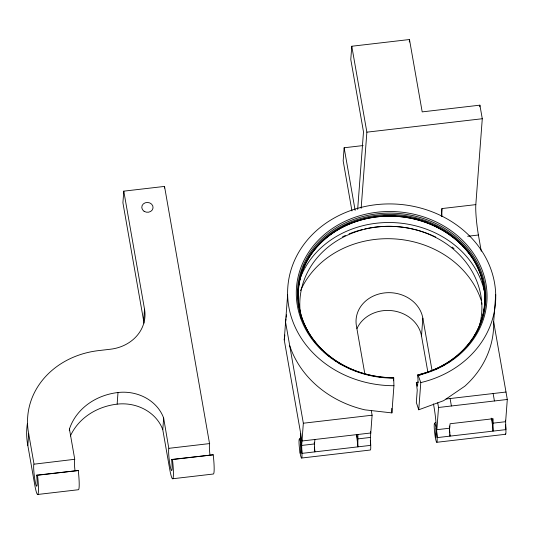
<?xml version="1.0" encoding="UTF-8"?>
<svg xmlns="http://www.w3.org/2000/svg" width="534" height="534" viewBox="0 0 534 534"><rect width="100%" height="100%" fill="white"/><g stroke="black" fill="none" stroke-linecap="round" stroke-linejoin="round"><path stroke-width="0.8" d="M393.451 380.769L393.678 377.698A94.291 82.229 4.3 0 1 305.381 260.712A94.291 82.229 4.3 0 1 462.471 242.416A94.291 82.229 4.3 0 1 417.995 374.868L417.595 375.556L418.042 379.507L417.535 386.289L416.32 382.624A91.114 79.459 4.3 0 0 418.743 382.024M172.589 478.764L213.333 474.018A19.538 2.069 83.4 0 0 213.226 454.801L171.594 459.467A11.287 1.195 83.4 0 1 171.754 470.534A11.287 1.195 83.4 0 1 169.398 461.189A11.287 1.195 83.4 0 1 168.824 448.493L163.651 418.062A41.318 36.032 4.3 0 0 118.007 392.51A60.055 52.372 4.3 0 0 69.433 429.036L74.747 459.287L33.869 464.206A11.287 1.195 83.4 0 0 34.443 476.902A11.287 1.195 83.4 0 0 36.799 486.247A11.287 1.195 83.4 0 0 36.632 475.18L37.527 475.26A19.538 2.069 83.4 0 1 38.101 493.863A19.538 2.069 83.4 0 1 34.703 484.605L27.815 445.409L28.689 433.782A83.758 73.045 4.3 0 1 98.496 350.618L110.404 349.229A40.831 35.604 4.3 0 0 144.527 309.206L123.788 191.152L164.532 186.413L209.568 443.747A11.287 1.195 83.4 0 0 209.902 454.494M69.313 430.698L69.433 429.036M123.788 191.152L122.913 202.786L143.653 320.841A40.831 35.604 4.3 0 1 143.973 323.157M70.388 435.984A60.055 52.372 4.3 0 1 117.133 404.145L118.007 392.51M143.653 320.841L144.527 309.206M164.405 188.075L164.532 186.413M171.594 459.467L172.482 459.547A19.538 2.069 83.4 0 1 173.063 478.15A19.538 2.069 83.4 0 1 169.658 468.885L162.777 429.696L163.651 418.062M370.509 431.499L370.77 432.987L302.004 440.991L284.242 339.898L287.626 294.928M371.29 410.573L372.105 415.212L370.436 437.433L370.703 445.363L301.937 453.373L301.67 445.443L300.362 438.007L300.695 433.561M300.155 453.206L300.856 443.881A9.552 1.015 83.4 0 0 299.067 443.714A9.552 1.015 83.4 0 0 301.583 458.032L370.356 450.022A9.552 1.015 83.4 0 0 370.302 440.63M285.99 318.878L285.577 322.129L303.339 423.222L301.67 445.443L314.533 443.941L314.866 439.495M363.107 145.555L344.143 147.764L343.162 160.861L351.959 210.95M481.267 251.267L478.411 235.02A22.461 2.376 83.4 0 1 475.821 204.622L482.282 118.735L479.892 105.165L422.194 111.886L409.478 39.523L351.779 46.244L350.785 59.468L363.494 131.831L357.66 209.395M361.144 208.333L366.871 132.172L351.779 46.244M357.907 434.482L357.84 446.865A9.552 1.015 83.4 0 0 356.365 435.39M409.291 42.006L409.478 39.523M289.708 345.652A104.143 90.82 4.3 0 0 364.889 409.845L391.896 412.909L393.938 385.715L393.678 377.698M427.834 371.951L421.5 335.913L422.841 318.144A33.629 29.323 4.3 0 0 384.513 292.919A33.629 29.323 4.3 0 0 356.412 325.88L364.755 373.379M495.719 294.701L493.67 321.895A104.143 90.82 4.3 0 1 464.8 386.209L443.614 400.674L418.743 409.785L420.792 382.584A104.143 90.82 4.3 0 0 469.92 236.302A104.143 90.82 4.3 0 0 296.417 256.5A104.143 90.82 4.3 0 0 393.938 385.715M441.351 216.397L441.938 208.567L475.821 204.622M493.67 321.895L507.3 399.472L505.631 421.693L505.898 429.623L437.126 437.626C436.418 426.266 435.644 415.098 433.441 403.891M435.344 437.459L436.044 428.141A9.552 1.015 83.4 0 0 434.262 427.974A9.552 1.015 83.4 0 0 436.779 442.292L505.544 434.282M437.713 402.836L438.534 407.482L436.859 429.696L449.728 428.201L450.062 423.749L493.096 418.743L493.029 431.118A9.552 1.015 83.4 0 0 491.173 418.122M479.772 106.827L479.892 105.165M286.191 317.256L286.498 314.826M284.242 339.898L284.856 335.025M74.747 459.287L74.613 459.46A11.287 1.195 83.4 0 0 74.947 470.207M299.42 439.055L300.362 438.007M434.616 423.308L435.557 422.267M366.871 132.172L482.282 118.735M467.671 236.275L478.411 235.02M446.037 399.018L505.992 392.036M303.339 423.222L372.105 415.212M438.534 407.482L507.3 399.472M168.964 448.313L209.708 443.567M36.632 475.18L78.271 470.521A19.538 2.069 83.4 0 1 78.378 489.731L37.634 494.477M37.527 475.26L78.271 470.521M172.482 459.547L213.226 454.801M370.436 437.433L357.566 438.935L356.785 434.476M417.995 374.868L420.792 382.584M418.743 409.785L416.32 402.462L417.248 390.1L416.32 382.624M505.371 420.205L505.631 421.693L492.762 423.188L491.981 418.729M481.615 302.658L481.888 304.193M493.129 393.538L494.431 400.967M450.095 398.551L451.397 405.98M449.334 425.972L449.995 436.131A9.552 1.015 83.4 0 0 449.902 434.636M422.841 318.144L432.046 370.556M344.143 147.764L355.143 210.369M314.272 442.459L314.8 451.871A9.552 1.015 83.4 0 0 314.399 447.138M28.689 433.782L34.002 464.026M391.782 408.363L391.896 412.909M342.488 236.836A95.459 83.244 4.3 0 1 345.385 235.467M349.096 233.879A95.459 83.244 4.3 0 1 362.286 229.58M364.655 229.013A95.459 83.244 4.3 0 1 413.229 229.139M414.03 229.326A95.459 83.244 4.3 0 1 435.717 237.083M452.058 247.075A95.459 83.244 4.3 0 1 454.013 248.59M300.555 290.603A95.459 83.244 4.3 0 1 393.558 238.852A95.459 83.244 4.3 0 1 481.207 300.348M301.483 319.499A91.114 79.459 4.3 0 1 392.029 226.349A91.114 79.459 4.3 0 1 479.719 324.719M300.856 443.881A9.552 1.015 83.4 0 1 301.583 458.032M393.752 378.132A95.459 83.244 4.3 0 1 304.36 259.698A95.459 83.244 4.3 0 1 463.392 241.181A95.459 83.244 4.3 0 1 418.362 375.269M393.611 377.778A93.543 81.575 4.3 0 1 306.009 261.713A93.543 81.575 4.3 0 1 461.857 243.564A93.543 81.575 4.3 0 1 417.728 374.968M311.809 337.735A93.283 81.355 4.3 0 1 389.48 215.509A93.283 81.355 4.3 0 1 473.244 337.555M472.363 338.903A93.283 81.355 4.3 0 1 470.988 340.912M470.027 342.234A93.283 81.355 4.3 0 1 468.011 344.831M466.956 346.105A93.283 81.355 4.3 0 1 464.767 348.595M463.632 349.81A93.283 81.355 4.3 0 1 461.283 352.173M460.074 353.321A93.283 81.355 4.3 0 1 458.853 354.436M455.148 357.56A93.283 81.355 4.3 0 1 452.552 359.556M450.542 360.997A93.283 81.355 4.3 0 1 447.786 362.846M444.956 364.589A93.283 81.355 4.3 0 1 442.072 366.237M438.441 368.12A93.283 81.355 4.3 0 1 434.763 369.822M422.381 374.301A93.283 81.355 4.3 0 1 418.396 375.362M340.205 363.981A93.283 81.355 4.3 0 1 338.803 363.133M336.046 361.371A93.283 81.355 4.3 0 1 334.691 360.457M332.055 358.568A93.283 81.355 4.3 0 1 330.766 357.593M328.877 356.105A93.283 81.355 4.3 0 1 323.39 351.285M322.209 350.137A93.283 81.355 4.3 0 1 313.665 340.325M299.38 280.517A95.459 83.244 4.3 0 1 398.925 222.978A95.459 83.244 4.3 0 1 485.566 297.678M301.316 272.7A94.291 82.229 4.3 0 1 302.164 270.438M303.746 266.7A94.291 82.229 4.3 0 1 304.794 264.49M308.786 257.408A94.291 82.229 4.3 0 1 460.849 244.111M462.03 245.28A94.291 82.229 4.3 0 1 471.956 257.228M484.378 308.298A93.543 81.575 4.3 0 1 484.024 310.748M483.584 313.184A93.543 81.575 4.3 0 1 483.25 314.8M482.676 317.196A93.543 81.575 4.3 0 1 482.249 318.771M300.729 315.801A93.543 81.575 4.3 0 1 300.295 314.192M297.972 296.21A93.543 81.575 4.3 0 1 298.039 292.932M298.132 291.29A93.543 81.575 4.3 0 1 298.339 288.827M298.526 287.185A93.543 81.575 4.3 0 1 300.649 276.705M300.876 275.924A93.543 81.575 4.3 0 1 402.095 216.831A93.543 81.575 4.3 0 1 484.912 297.638M484.925 300.081A93.543 81.575 4.3 0 1 484.892 301.723M484.772 304.186A93.543 81.575 4.3 0 1 484.565 306.656M356.972 328.584A33.629 29.323 4.3 0 1 391.949 310.675A33.629 29.323 4.3 0 1 421.5 335.913M343.282 226.236A95.459 83.244 4.3 0 1 345.451 225.208M347.654 224.22A95.459 83.244 4.3 0 1 349.897 223.285M400.907 216.343A95.459 83.244 4.3 0 1 402.569 216.53M405.887 216.984A95.459 83.244 4.3 0 1 407.535 217.251M414.03 218.546A95.459 83.244 4.3 0 1 419.617 220.001M423.575 221.223A95.459 83.244 4.3 0 1 427.48 222.605M435.05 225.789A95.459 83.244 4.3 0 1 437.239 226.843M441.985 216.657A22.461 2.376 83.4 0 1 441.938 208.567M436.044 428.141A9.552 1.015 83.4 0 1 436.779 442.292M449.388 429.743A9.552 1.015 83.4 0 1 449.761 433.047M505.491 424.89A9.552 1.015 83.4 0 1 505.244 433.935M117.133 404.145A41.318 36.032 4.3 0 1 162.777 429.696M27.815 445.409A83.758 73.045 4.3 0 1 27.354 423.762M144.087 211.277A5.647 4.919 4.3 0 0 153.031 208A5.647 4.919 4.3 0 0 145.155 202.813A5.647 4.919 4.3 0 0 144.087 211.277"/></g></svg>
